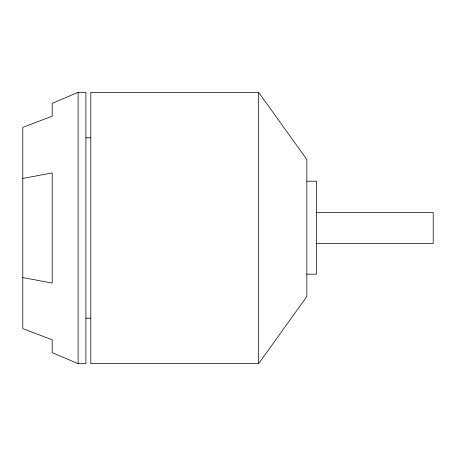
<?xml version="1.0" encoding="UTF-8"?>
<svg xmlns="http://www.w3.org/2000/svg" width="456" height="456" viewBox="0 0 456 456"><rect width="100%" height="100%" fill="white"/><g stroke="black" fill="none" stroke-linecap="round" stroke-linejoin="round"><path stroke-width="0.68" d="M258.592 363.66L306.848 296.503L306.848 159.497L258.592 92.34L90.807 92.34L90.807 363.66L258.592 363.66L258.592 92.34M78.13 92.34L52.183 103.364L52.183 116.206L22.8 127.378L22.8 328.622L52.183 339.794L52.183 352.636L78.13 363.66L85.91 363.66L85.91 92.34L78.13 92.34L78.13 363.66M22.8 178.456L52.183 172.898L52.183 283.102L22.8 277.544M85.91 137.797L90.807 137.797M306.848 181.192L316.641 181.192L316.641 274.17L306.848 274.17M316.35 212.473L433.2 212.473L433.2 243.527L316.35 243.527M85.91 318.202L90.807 318.202"/></g></svg>
